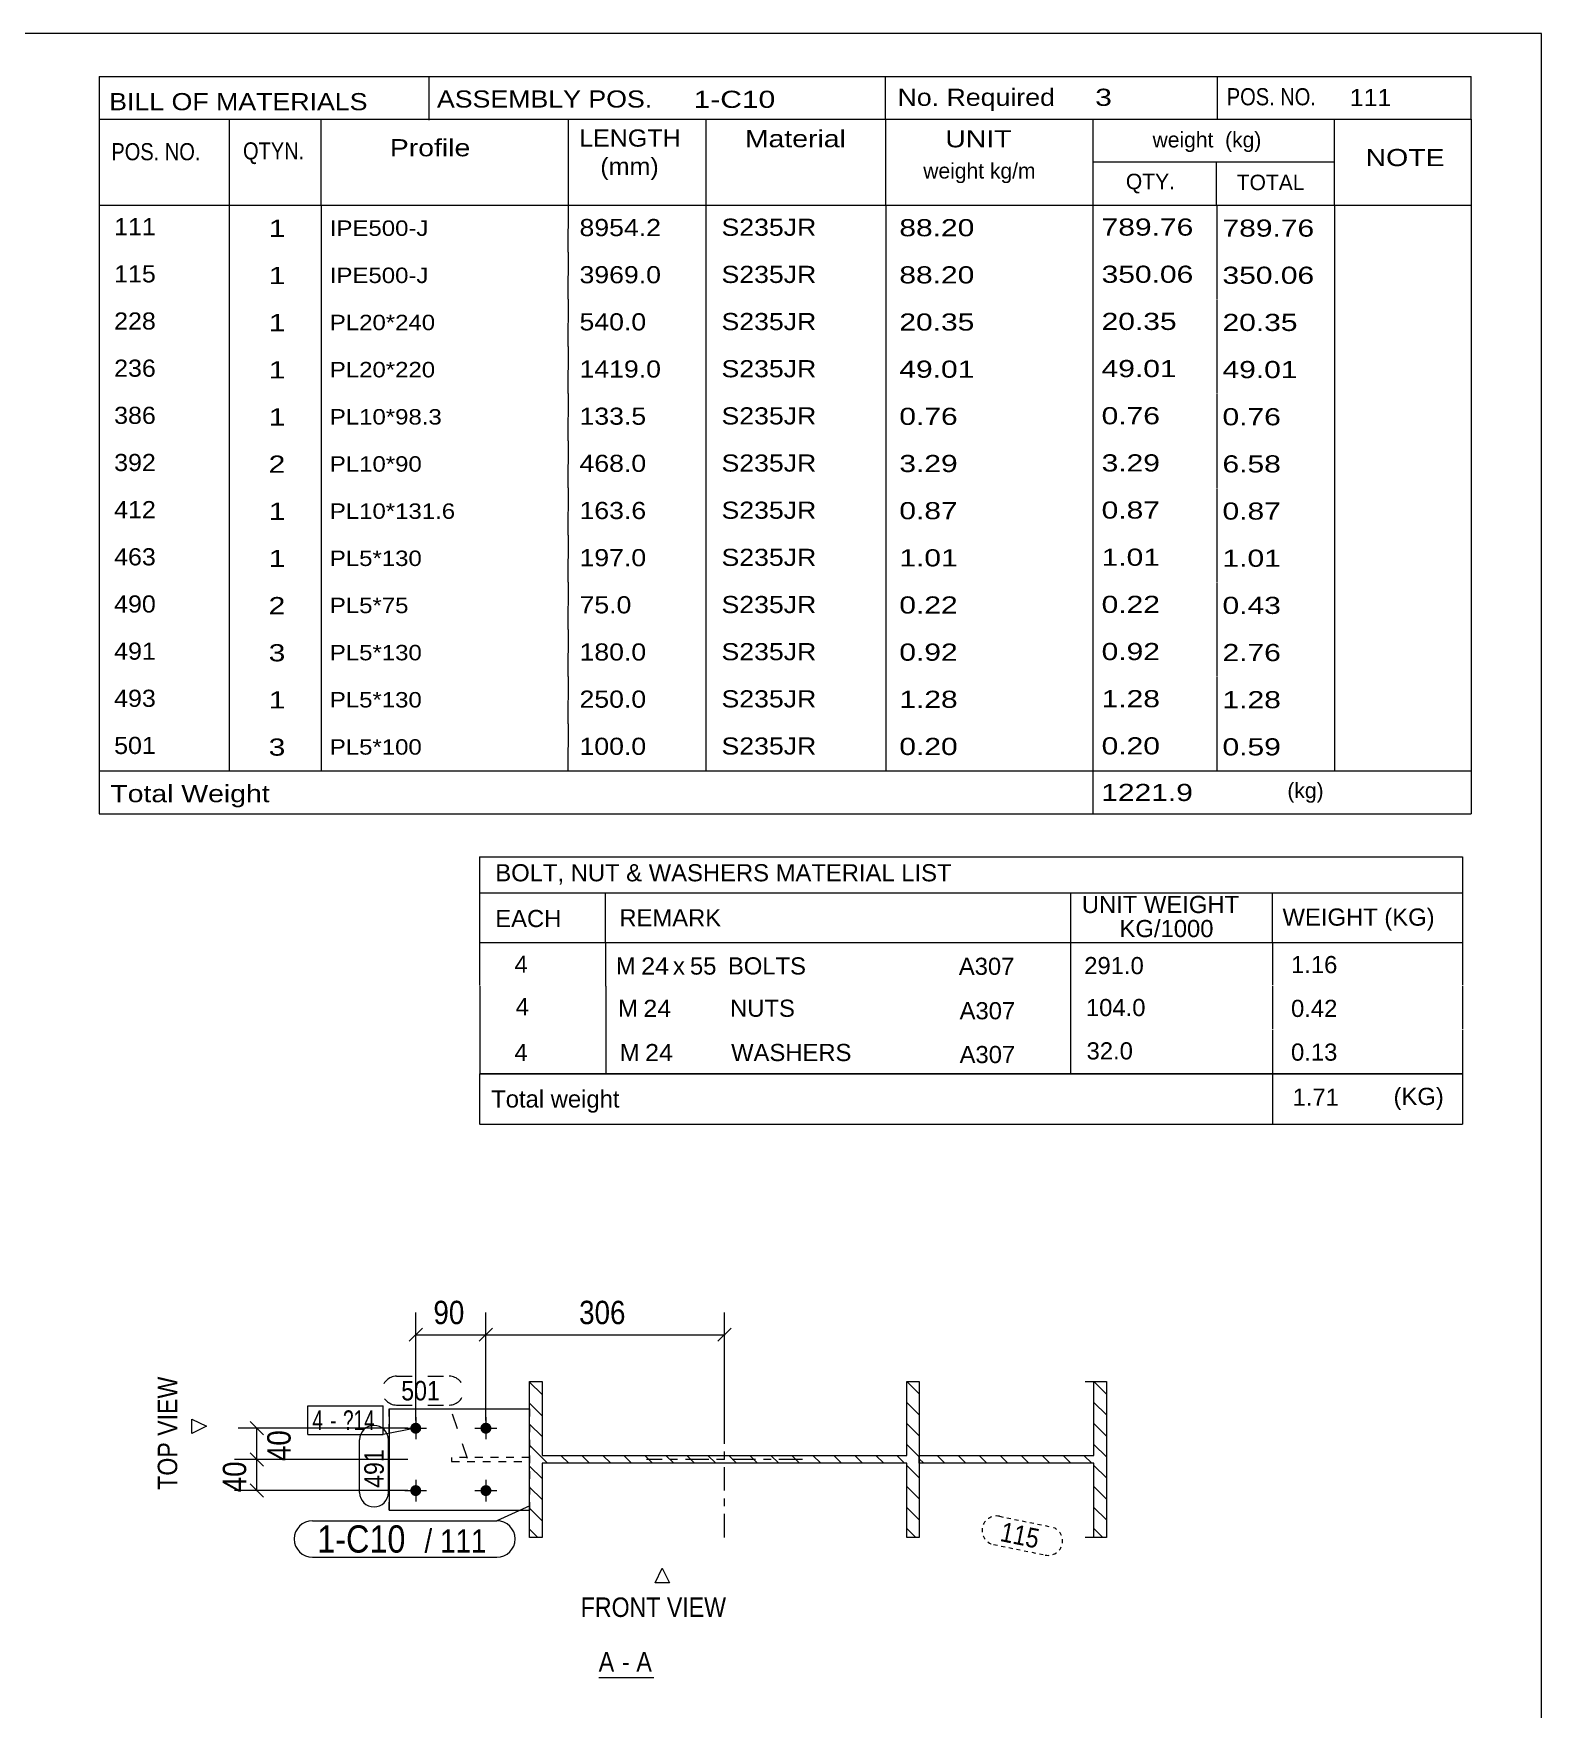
# Model space of a CAD drawing. Header units: millimetres. Extents: x 2 to 579, y 1 to 825.
# Drawn here: x 385.5 to 579, y 610 to 825 of the extents above; entities that cross this region are included whole.
import ezdxf

# ---------------------------------------------------------------- set-up
doc = ezdxf.new("R2010")
doc.units = ezdxf.units.MM
for name, pattern in [('XKITLINE00', [0]), ('XKITLINE01', [4, 1, -1, 1, -1]), ('XKITLINE02', [4, 2, -2]), ('XKITLINE03', [6, 3, -1, 1, -1]), ('XKITLINE04', [3, 0.5, -0.5, 0.5, -0.5, 0.5, -0.5])]:
    doc.linetypes.add(name, pattern=pattern)
for name, color, linetype, lineweight in [('Bolt', 3, 'Continuous', 0), ('BoltMark', 7, 'Continuous', 0), ('Dimensions', 7, 'Continuous', 0), ('DrawingSheet', 5, 'Continuous', 0), ('OtherObjectType', 7, 'Continuous', 0), ('Part', 2, 'Continuous', 0), ('PartMark', 7, 'Continuous', 0)]:
    doc.layers.add(name, color=color, linetype=linetype, lineweight=lineweight)
doc.styles.add('ARIAL', font='ARIAL.TTF')
doc.styles.add('ARIAL_NARROW', font='ARIALN.TTF')

# ---------------------------------------------------------------- blocks, each defined once
blk = doc.blocks.new('*A1')
at = {"layer": 'Part', "color": 7, "linetype": 'XKITLINE00', "lineweight": 0}
for p, q in [((450.78, 650.39), (449.18, 651.99)), ((499.18, 650.48), (497.58, 652.08)), ((499.18, 647.79), (497.58, 649.39)), ((450.78, 647.69), (449.18, 649.29)), ((450.78, 645), (449.18, 646.6)), ((499.18, 645.09), (497.58, 646.69)), ((451.5, 641.58), (449.18, 643.91)), ((499.18, 642.4), (497.58, 644)), ((450.78, 639.61), (449.18, 641.21)), ((454.2, 641.58), (453.2, 642.58)), ((456.89, 641.58), (455.89, 642.58)), ((459.59, 641.58), (458.59, 642.58)), ((462.28, 641.58), (461.28, 642.58)), ((464.97, 641.58), (463.97, 642.58)), ((467.67, 641.58), (466.67, 642.58)), ((470.36, 641.58), (469.36, 642.58)), ((473.06, 641.58), (472.06, 642.58)), ((475.75, 641.58), (474.75, 642.58)), ((478.44, 641.58), (477.44, 642.58)), ((481.14, 641.58), (480.14, 642.58)), ((483.83, 641.58), (482.83, 642.58)), ((486.53, 641.58), (485.53, 642.58)), ((489.22, 641.58), (488.22, 642.58)), ((491.91, 641.58), (490.91, 642.58)), ((494.61, 641.58), (493.61, 642.58)), ((497.3, 641.58), (496.3, 642.58)), ((499.18, 639.71), (497.58, 641.31)), ((499.18, 637.01), (497.58, 638.61)), ((450.78, 636.92), (449.18, 638.52)), ((450.78, 634.22), (449.18, 635.82)), ((499.18, 634.32), (497.58, 635.92)), ((450.23, 632.08), (449.18, 633.13)), ((498.72, 632.08), (497.58, 633.22))]:
    blk.add_line(p, q, dxfattribs=at)
blk = doc.blocks.new('*A2')
at = {"layer": 'Part', "color": 7, "linetype": 'XKITLINE00', "lineweight": 0}
for p, q in [((523.2, 650.47), (521.59, 652.08)), ((521.59, 652.08), (521.59, 652.08)), ((523.2, 647.78), (521.59, 649.39)), ((523.2, 645.08), (521.59, 646.69)), ((523.2, 642.39), (521.59, 644)), ((499.76, 641.58), (499.18, 642.17)), ((502.46, 641.58), (501.46, 642.58)), ((505.15, 641.58), (504.15, 642.58)), ((507.84, 641.58), (506.84, 642.58)), ((510.54, 641.58), (509.54, 642.58)), ((513.23, 641.58), (512.23, 642.58)), ((515.93, 641.58), (514.93, 642.58)), ((518.62, 641.58), (517.62, 642.58)), ((521.31, 641.58), (520.31, 642.58)), ((523.2, 639.7), (521.59, 641.31)), ((523.2, 637), (521.59, 638.61)), ((523.2, 634.31), (521.59, 635.92)), ((522.73, 632.08), (521.59, 633.22))]:
    blk.add_line(p, q, dxfattribs=at)
blk = doc.blocks.new('*A61')
at = {"layer": 'Bolt'}
for points in [[(434.61, 646.78), (434.65, 646.78), (434.68, 646.77), (434.72, 646.77), (434.75, 646.76), (434.78, 646.75), (434.81, 646.74), (434.85, 646.73), (434.88, 646.72), (434.91, 646.7), (434.94, 646.68), (434.97, 646.66), (435, 646.64), (435.02, 646.62), (435.05, 646.6), (435.07, 646.58), (435.1, 646.55), (435.12, 646.53), (435.14, 646.5), (435.16, 646.47), (435.18, 646.44), (435.2, 646.41), (435.21, 646.38), (435.23, 646.35), (435.24, 646.32), (435.25, 646.29), (435.26, 646.25), (435.26, 646.22), (435.27, 646.18), (435.28, 646.15), (435.28, 646.12), (435.28, 646.08), (435.28, 646.05), (435.28, 646.01), (435.27, 645.98), (435.26, 645.95), (435.26, 645.91), (435.25, 645.88), (435.24, 645.85), (435.23, 645.81), (435.21, 645.78), (435.2, 645.75), (435.18, 645.72), (435.16, 645.69), (435.14, 645.67), (435.12, 645.64), (435.1, 645.61), (435.07, 645.59), (435.05, 645.56), (435.02, 645.54), (435, 645.52), (434.97, 645.5), (434.94, 645.48), (434.91, 645.46), (434.88, 645.45), (434.85, 645.44), (434.81, 645.42), (434.78, 645.41), (434.75, 645.4), (434.72, 645.4), (434.68, 645.39), (434.65, 645.39), (434.61, 645.38), (434.58, 645.38), (434.54, 645.38), (434.51, 645.39), (434.48, 645.39), (434.44, 645.4), (434.41, 645.4), (434.38, 645.41), (434.34, 645.42), (434.31, 645.44), (434.28, 645.45), (434.25, 645.46), (434.22, 645.48), (434.19, 645.5), (434.16, 645.52), (434.13, 645.54), (434.11, 645.56), (434.08, 645.59), (434.06, 645.61), (434.04, 645.64), (434.02, 645.67), (434, 645.69), (433.98, 645.72), (433.96, 645.75), (433.95, 645.78), (433.93, 645.81), (433.92, 645.85), (433.91, 645.88), (433.9, 645.91), (433.89, 645.95), (433.89, 645.98), (433.88, 646.01), (433.88, 646.05), (433.88, 646.08), (433.88, 646.12), (433.88, 646.15), (433.89, 646.18), (433.89, 646.22), (433.9, 646.25), (433.91, 646.29), (433.92, 646.32), (433.93, 646.35), (433.95, 646.38), (433.96, 646.41), (433.98, 646.44), (434, 646.47), (434.02, 646.5), (434.04, 646.53), (434.06, 646.55), (434.08, 646.58), (434.11, 646.6), (434.13, 646.62), (434.16, 646.64), (434.19, 646.66), (434.22, 646.68), (434.25, 646.7), (434.28, 646.72), (434.31, 646.73), (434.34, 646.74), (434.38, 646.75), (434.41, 646.76), (434.44, 646.77), (434.48, 646.77), (434.51, 646.78), (434.54, 646.78), (434.58, 646.78)], [(443.61, 646.78), (443.65, 646.78), (443.68, 646.77), (443.72, 646.77), (443.75, 646.76), (443.78, 646.75), (443.81, 646.74), (443.85, 646.73), (443.88, 646.72), (443.91, 646.7), (443.94, 646.68), (443.97, 646.66), (444, 646.64), (444.02, 646.62), (444.05, 646.6), (444.07, 646.58), (444.1, 646.55), (444.12, 646.53), (444.14, 646.5), (444.16, 646.47), (444.18, 646.44), (444.2, 646.41), (444.21, 646.38), (444.23, 646.35), (444.24, 646.32), (444.25, 646.29), (444.26, 646.25), (444.26, 646.22), (444.27, 646.18), (444.28, 646.15), (444.28, 646.12), (444.28, 646.08), (444.28, 646.05), (444.28, 646.01), (444.27, 645.98), (444.26, 645.95), (444.26, 645.91), (444.25, 645.88), (444.24, 645.85), (444.23, 645.81), (444.21, 645.78), (444.2, 645.75), (444.18, 645.72), (444.16, 645.69), (444.14, 645.67), (444.12, 645.64), (444.1, 645.61), (444.07, 645.59), (444.05, 645.56), (444.02, 645.54), (444, 645.52), (443.97, 645.5), (443.94, 645.48), (443.91, 645.46), (443.88, 645.45), (443.85, 645.44), (443.81, 645.42), (443.78, 645.41), (443.75, 645.4), (443.72, 645.4), (443.68, 645.39), (443.65, 645.39), (443.61, 645.38), (443.58, 645.38), (443.54, 645.38), (443.51, 645.39), (443.48, 645.39), (443.44, 645.4), (443.41, 645.4), (443.38, 645.41), (443.34, 645.42), (443.31, 645.44), (443.28, 645.45), (443.25, 645.46), (443.22, 645.48), (443.19, 645.5), (443.16, 645.52), (443.13, 645.54), (443.11, 645.56), (443.08, 645.59), (443.06, 645.61), (443.04, 645.64), (443.02, 645.67), (443, 645.69), (442.98, 645.72), (442.96, 645.75), (442.95, 645.78), (442.93, 645.81), (442.92, 645.85), (442.91, 645.88), (442.9, 645.91), (442.89, 645.95), (442.89, 645.98), (442.88, 646.01), (442.88, 646.05), (442.88, 646.08), (442.88, 646.12), (442.88, 646.15), (442.89, 646.18), (442.89, 646.22), (442.9, 646.25), (442.91, 646.29), (442.92, 646.32), (442.93, 646.35), (442.95, 646.38), (442.96, 646.41), (442.98, 646.44), (443, 646.47), (443.02, 646.5), (443.04, 646.53), (443.06, 646.55), (443.08, 646.58), (443.11, 646.6), (443.13, 646.62), (443.16, 646.64), (443.19, 646.66), (443.22, 646.68), (443.25, 646.7), (443.28, 646.72), (443.31, 646.73), (443.34, 646.74), (443.38, 646.75), (443.41, 646.76), (443.44, 646.77), (443.48, 646.77), (443.51, 646.78), (443.54, 646.78), (443.58, 646.78)], [(434.61, 638.78), (434.65, 638.78), (434.68, 638.77), (434.72, 638.77), (434.75, 638.76), (434.78, 638.75), (434.81, 638.74), (434.85, 638.73), (434.88, 638.72), (434.91, 638.7), (434.94, 638.68), (434.97, 638.66), (435, 638.64), (435.02, 638.62), (435.05, 638.6), (435.07, 638.58), (435.1, 638.55), (435.12, 638.53), (435.14, 638.5), (435.16, 638.47), (435.18, 638.44), (435.2, 638.41), (435.21, 638.38), (435.23, 638.35), (435.24, 638.32), (435.25, 638.29), (435.26, 638.25), (435.26, 638.22), (435.27, 638.18), (435.28, 638.15), (435.28, 638.12), (435.28, 638.08), (435.28, 638.05), (435.28, 638.01), (435.27, 637.98), (435.26, 637.95), (435.26, 637.91), (435.25, 637.88), (435.24, 637.85), (435.23, 637.81), (435.21, 637.78), (435.2, 637.75), (435.18, 637.72), (435.16, 637.69), (435.14, 637.67), (435.12, 637.64), (435.1, 637.61), (435.07, 637.59), (435.05, 637.56), (435.02, 637.54), (435, 637.52), (434.97, 637.5), (434.94, 637.48), (434.91, 637.46), (434.88, 637.45), (434.85, 637.44), (434.81, 637.42), (434.78, 637.41), (434.75, 637.4), (434.72, 637.4), (434.68, 637.39), (434.65, 637.39), (434.61, 637.38), (434.58, 637.38), (434.54, 637.38), (434.51, 637.39), (434.48, 637.39), (434.44, 637.4), (434.41, 637.4), (434.38, 637.41), (434.34, 637.42), (434.31, 637.44), (434.28, 637.45), (434.25, 637.46), (434.22, 637.48), (434.19, 637.5), (434.16, 637.52), (434.13, 637.54), (434.11, 637.56), (434.08, 637.59), (434.06, 637.61), (434.04, 637.64), (434.02, 637.67), (434, 637.69), (433.98, 637.72), (433.96, 637.75), (433.95, 637.78), (433.93, 637.81), (433.92, 637.85), (433.91, 637.88), (433.9, 637.91), (433.89, 637.95), (433.89, 637.98), (433.88, 638.01), (433.88, 638.05), (433.88, 638.08), (433.88, 638.12), (433.88, 638.15), (433.89, 638.18), (433.89, 638.22), (433.9, 638.25), (433.91, 638.29), (433.92, 638.32), (433.93, 638.35), (433.95, 638.38), (433.96, 638.41), (433.98, 638.44), (434, 638.47), (434.02, 638.5), (434.04, 638.53), (434.06, 638.55), (434.08, 638.58), (434.11, 638.6), (434.13, 638.62), (434.16, 638.64), (434.19, 638.66), (434.22, 638.68), (434.25, 638.7), (434.28, 638.72), (434.31, 638.73), (434.34, 638.74), (434.38, 638.75), (434.41, 638.76), (434.44, 638.77), (434.48, 638.77), (434.51, 638.78), (434.54, 638.78), (434.58, 638.78)], [(443.61, 638.78), (443.65, 638.78), (443.68, 638.77), (443.72, 638.77), (443.75, 638.76), (443.78, 638.75), (443.81, 638.74), (443.85, 638.73), (443.88, 638.72), (443.91, 638.7), (443.94, 638.68), (443.97, 638.66), (444, 638.64), (444.02, 638.62), (444.05, 638.6), (444.07, 638.58), (444.1, 638.55), (444.12, 638.53), (444.14, 638.5), (444.16, 638.47), (444.18, 638.44), (444.2, 638.41), (444.21, 638.38), (444.23, 638.35), (444.24, 638.32), (444.25, 638.29), (444.26, 638.25), (444.26, 638.22), (444.27, 638.18), (444.28, 638.15), (444.28, 638.12), (444.28, 638.08), (444.28, 638.05), (444.28, 638.01), (444.27, 637.98), (444.26, 637.95), (444.26, 637.91), (444.25, 637.88), (444.24, 637.85), (444.23, 637.81), (444.21, 637.78), (444.2, 637.75), (444.18, 637.72), (444.16, 637.69), (444.14, 637.67), (444.12, 637.64), (444.1, 637.61), (444.07, 637.59), (444.05, 637.56), (444.02, 637.54), (444, 637.52), (443.97, 637.5), (443.94, 637.48), (443.91, 637.46), (443.88, 637.45), (443.85, 637.44), (443.81, 637.42), (443.78, 637.41), (443.75, 637.4), (443.72, 637.4), (443.68, 637.39), (443.65, 637.39), (443.61, 637.38), (443.58, 637.38), (443.54, 637.38), (443.51, 637.39), (443.48, 637.39), (443.44, 637.4), (443.41, 637.4), (443.38, 637.41), (443.34, 637.42), (443.31, 637.44), (443.28, 637.45), (443.25, 637.46), (443.22, 637.48), (443.19, 637.5), (443.16, 637.52), (443.13, 637.54), (443.11, 637.56), (443.08, 637.59), (443.06, 637.61), (443.04, 637.64), (443.02, 637.67), (443, 637.69), (442.98, 637.72), (442.96, 637.75), (442.95, 637.78), (442.93, 637.81), (442.92, 637.85), (442.91, 637.88), (442.9, 637.91), (442.89, 637.95), (442.89, 637.98), (442.88, 638.01), (442.88, 638.05), (442.88, 638.08), (442.88, 638.12), (442.88, 638.15), (442.89, 638.18), (442.89, 638.22), (442.9, 638.25), (442.91, 638.29), (442.92, 638.32), (442.93, 638.35), (442.95, 638.38), (442.96, 638.41), (442.98, 638.44), (443, 638.47), (443.02, 638.5), (443.04, 638.53), (443.06, 638.55), (443.08, 638.58), (443.11, 638.6), (443.13, 638.62), (443.16, 638.64), (443.19, 638.66), (443.22, 638.68), (443.25, 638.7), (443.28, 638.72), (443.31, 638.73), (443.34, 638.74), (443.38, 638.75), (443.41, 638.76), (443.44, 638.77), (443.48, 638.77), (443.51, 638.78), (443.54, 638.78), (443.58, 638.78)]]:
    blk.add_hatch(color=3, dxfattribs=at).paths.add_polyline_path(points, flags=17)
at = {"layer": 'Bolt', "color": 3, "linetype": 'XKITLINE00', "lineweight": 0}
for p, q in [((434.58, 647.48), (434.58, 644.68)), ((443.58, 647.48), (443.58, 644.68)), ((433.18, 646.08), (435.98, 646.08)), ((442.18, 646.08), (444.98, 646.08)), ((434.58, 639.48), (434.58, 636.68)), ((443.58, 639.48), (443.58, 636.68)), ((433.18, 638.08), (435.98, 638.08)), ((442.18, 638.08), (444.98, 638.08))]:
    blk.add_line(p, q, dxfattribs=at)
blk = doc.blocks.new('*A62')
at = {"layer": 'Part', "color": 2, "linetype": 'XKITLINE00', "lineweight": 0}
for p, q in [((449.18, 632.08), (449.18, 652.08)), ((449.18, 652.08), (450.78, 652.08)), ((450.78, 652.08), (450.78, 642.58)), ((497.58, 652.08), (499.18, 652.08)), ((497.58, 642.58), (497.58, 652.08)), ((499.18, 652.08), (499.18, 632.08)), ((450.78, 642.58), (497.58, 642.58)), ((497.58, 641.58), (450.78, 641.58)), ((450.78, 641.58), (450.78, 632.08)), ((497.58, 632.08), (497.58, 641.58)), ((450.78, 632.08), (449.18, 632.08)), ((499.18, 632.08), (497.58, 632.08))]:
    blk.add_line(p, q, dxfattribs=at)
at = {"layer": 'Part', "color": 7, "linetype": 'XKITLINE03', "lineweight": 0}
for p, q in [((474.18, 632.08), (474.18, 652.08)), ((484.18, 642.08), (464.18, 642.08))]:
    blk.add_line(p, q, dxfattribs=at)
blk = doc.blocks.new('*A63')
at = {"layer": 'Part', "color": 7, "linetype": 'XKITLINE01', "lineweight": 0}
for p, q in [((439.18, 642.33), (439.18, 641.83)), ((449.18, 642.33), (439.18, 642.33)), ((439.18, 641.83), (449.18, 641.83)), ((449.18, 641.83), (449.18, 642.33))]:
    blk.add_line(p, q, dxfattribs=at)
blk = doc.blocks.new('*A64')
at = {"layer": 'Part', "color": 2, "linetype": 'XKITLINE00', "lineweight": 0}
for p, q in [((431.18, 648.58), (431.18, 635.58)), ((431.18, 648.58), (449.18, 648.58)), ((431.18, 635.58), (449.18, 635.58))]:
    blk.add_line(p, q, dxfattribs=at)
at = {"layer": 'Part', "color": 7, "linetype": 'XKITLINE01', "lineweight": 0}
for p, q in [((431.18, 635.58), (431.18, 648.58)), ((449.18, 635.58), (449.18, 648.58)), ((449.18, 648.58), (449.18, 635.58))]:
    blk.add_line(p, q, dxfattribs=at)
blk = doc.blocks.new('*A65')
at = {"layer": 'Part', "color": 2, "linetype": 'XKITLINE00', "lineweight": 0}
for p, q in [((520.47, 652.08), (523.2, 652.08)), ((521.59, 642.58), (521.59, 652.08)), ((523.2, 652.08), (523.2, 632.08)), ((499.18, 641.58), (499.18, 642.58)), ((499.18, 642.58), (499.18, 642.58)), ((499.18, 642.58), (521.59, 642.58)), ((521.59, 641.58), (499.18, 641.58)), ((521.59, 632.08), (521.59, 641.58)), ((523.2, 632.08), (520.47, 632.08))]:
    blk.add_line(p, q, dxfattribs=at)
blk = doc.blocks.new('*A84')
at = {"layer": 'DrawingSheet', "color": 5, "linetype": 'XKITLINE00', "lineweight": 0}
for p, q in [((579, 825), (5, 825)), ((579, 5), (579, 825))]:
    blk.add_line(p, q, dxfattribs=at)
blk = doc.blocks.new('*A85')
at = {"layer": 'OtherObjectType', "color": 7, "linetype": 'XKITLINE00', "lineweight": 0}
for p, q in [((442.76, 719.4), (442.75, 708.4)), ((442.76, 719.4), (568.88, 719.4)), ((568.88, 719.4), (568.88, 708.4)), ((442.75, 714.75), (568.88, 714.75)), ((458.87, 714.76), (458.87, 708.4)), ((518.57, 714.76), (518.57, 708.4)), ((544.47, 714.74), (544.47, 708.4)), ((442.76, 708.37), (442.76, 702.87)), ((442.77, 708.4), (568.88, 708.4)), ((458.92, 708.4), (458.92, 702.78)), ((518.57, 708.4), (518.57, 702.78)), ((544.5, 708.4), (544.5, 702.9)), ((568.88, 708.4), (568.88, 702.9)), ((442.79, 702.78), (442.79, 697.17)), ((458.95, 702.78), (458.95, 697.16)), ((518.57, 702.78), (518.57, 697.16)), ((544.5, 702.78), (544.5, 697.28)), ((568.88, 702.78), (568.88, 697.28)), ((442.79, 697.15), (442.79, 691.58)), ((458.95, 697.16), (458.95, 691.54)), ((518.57, 697.16), (518.57, 691.54)), ((544.5, 697.16), (544.5, 691.55)), ((568.88, 697.16), (568.88, 691.55)), ((568.88, 691.55), (442.75, 691.58)), ((442.78, 691.54), (442.78, 685.14)), ((442.85, 691.54), (568.87, 691.54)), ((544.5, 691.51), (544.5, 685.09)), ((568.87, 691.51), (568.87, 685.1)), ((442.77, 685.1), (568.87, 685.1))]:
    blk.add_line(p, q, dxfattribs=at)
at = {"layer": 'OtherObjectType', "color": 7, "style": 'ARIAL_NARROW'}
for s, width, p in [('BOLT, NUT & WASHERS MATERIAL LIST', 1.211571, (444.79, 716.24)), ('UNIT WEIGHT', 1.211571, (520.03, 712.17)), ('EACH', 1.211571, (444.78, 710.37)), ('REMARK', 1.211571, (460.7, 710.46)), ('WEIGHT (KG)', 1.211571, (545.78, 710.55)), (' KG/1000', 1.211571, (524.02, 709.08)), ('4', 1.211571, (447.26, 704.5)), ('M', 1.211571, (460.26, 704.3)), ('24', 1.275, (463.5, 704.28)), ('x', 1.211571, (467.58, 704.28)), ('55', 1.211571, (469.76, 704.27)), ('BOLTS', 1.211571, (474.63, 704.29)), ('A307', 1.211571, (504.25, 704.24)), ('291.0', 1.211571, (520.34, 704.33)), ('1.16', 1.211571, (546.87, 704.46)), ('4', 1.211571, (447.4, 699.06)), ('M', 1.211571, (460.54, 698.86)), ('24', 1.275, (463.78, 698.84)), ('NUTS', 1.211571, (474.91, 698.86)), ('104.0', 1.211571, (520.56, 698.95)), ('0.42', 1.211571, (546.87, 698.84)), ('A307', 1.211571, (504.35, 698.54)), ('4', 1.211571, (447.24, 693.19)), ('M', 1.211571, (460.76, 693.19)), ('24', 1.275, (464, 693.17)), ('WASHERS', 1.211571, (475.04, 693.18)), ('A307', 1.211571, (504.35, 692.92)), ('32.0', 1.211571, (520.64, 693.39)), ('0.13', 1.211571, (546.87, 693.23)), ('Total weight', 1.211571, (444.26, 687.22)), ('1.71', 1.211571, (547.07, 687.45)), ('(KG)', 1.211571, (560.02, 687.55))]:
    blk.add_text(s, height=2.2, dxfattribs=dict(at, width=width)).set_placement(p)
blk = doc.blocks.new('*A90')
at = {"layer": 'OtherObjectType', "color": 7, "linetype": 'XKITLINE00', "lineweight": 0}
for p, q in [((393.98, 819.5), (569.98, 819.5)), ((393.98, 819.5), (393.98, 808.5)), ((436.26, 819.42), (436.26, 813.87)), ((494.85, 814), (494.85, 819.5)), ((537.43, 813.96), (537.43, 819.42)), ((569.98, 814), (569.98, 819.5)), ((393.98, 814), (569.98, 814)), ((410.64, 814), (410.64, 803)), ((422.4, 813.98), (422.4, 803.03)), ((454.12, 813.99), (454.13, 803)), ((471.78, 813.98), (471.78, 803)), ((494.85, 813.98), (494.85, 803)), ((521.43, 814), (521.43, 803)), ((552.42, 814), (552.42, 803)), ((569.98, 814), (569.98, 808.5)), ((393.98, 808.5), (393.98, 803)), ((521.45, 808.52), (552.45, 808.52)), ((537.28, 808.52), (537.28, 803)), ((569.98, 808.5), (569.98, 803)), ((393.98, 803), (569.98, 803)), ((393.98, 803), (393.98, 796.95)), ((410.63, 803), (410.63, 796.95)), ((422.44, 802.99), (422.44, 796.95)), ((454.12, 803), (454.11, 796.95)), ((471.79, 803), (471.79, 796.95)), ((494.87, 803), (494.87, 796.95)), ((521.44, 803), (521.44, 796.95)), ((537.33, 802.95), (537.33, 796.95)), ((552.43, 803), (552.43, 796.95)), ((569.98, 803), (569.98, 796.95)), ((393.98, 796.95), (393.98, 790.9)), ((410.63, 796.95), (410.63, 790.9)), ((422.44, 796.94), (422.44, 790.9)), ((454.12, 796.95), (454.11, 790.9)), ((471.79, 796.95), (471.79, 790.9)), ((494.87, 796.95), (494.87, 790.9)), ((521.44, 796.95), (521.44, 790.9)), ((537.33, 796.9), (537.33, 790.9)), ((552.43, 796.95), (552.43, 790.9)), ((569.98, 796.95), (569.98, 790.9)), ((393.98, 790.9), (393.98, 784.85)), ((410.63, 790.9), (410.63, 784.85)), ((422.44, 790.89), (422.44, 784.85)), ((454.12, 790.9), (454.11, 784.85)), ((471.79, 790.9), (471.79, 784.85)), ((494.87, 790.9), (494.87, 784.85)), ((521.44, 790.9), (521.44, 784.85)), ((537.33, 790.85), (537.33, 784.85)), ((552.43, 790.9), (552.43, 784.85)), ((569.98, 790.9), (569.98, 784.85)), ((393.98, 784.85), (393.98, 778.8)), ((410.63, 784.85), (410.63, 778.8)), ((422.44, 784.84), (422.44, 778.8)), ((454.12, 784.85), (454.11, 778.8)), ((471.79, 784.85), (471.79, 778.8)), ((494.87, 784.85), (494.87, 778.8)), ((521.44, 784.85), (521.44, 778.8)), ((537.33, 784.8), (537.33, 778.8)), ((552.43, 784.85), (552.43, 778.8)), ((569.98, 784.85), (569.98, 778.8)), ((393.98, 778.8), (393.98, 772.75)), ((410.63, 778.8), (410.63, 772.75)), ((422.44, 778.79), (422.44, 772.75)), ((454.12, 778.8), (454.11, 772.75)), ((471.79, 778.8), (471.79, 772.75)), ((494.87, 778.8), (494.87, 772.75)), ((521.44, 778.8), (521.44, 772.75)), ((537.33, 778.75), (537.33, 772.75)), ((552.43, 778.8), (552.43, 772.75)), ((569.98, 778.8), (569.98, 772.75)), ((393.98, 772.75), (393.98, 766.7)), ((410.63, 772.75), (410.63, 766.7)), ((422.44, 772.74), (422.44, 766.7)), ((454.12, 772.75), (454.11, 766.7)), ((471.79, 772.75), (471.79, 766.7)), ((494.87, 772.75), (494.87, 766.7)), ((521.44, 772.75), (521.44, 766.7)), ((537.33, 772.7), (537.33, 766.7)), ((552.43, 772.75), (552.43, 766.7)), ((569.98, 772.75), (569.98, 766.7)), ((393.98, 766.7), (393.98, 760.65)), ((410.63, 766.7), (410.63, 760.65)), ((422.44, 766.69), (422.44, 760.65)), ((454.12, 766.7), (454.11, 760.65)), ((471.79, 766.7), (471.79, 760.65)), ((494.87, 766.7), (494.87, 760.65)), ((521.44, 766.7), (521.44, 760.65)), ((537.33, 766.65), (537.33, 760.65)), ((552.43, 766.7), (552.43, 760.65)), ((569.98, 766.7), (569.98, 760.65)), ((393.98, 760.65), (393.98, 754.6)), ((410.63, 760.65), (410.63, 754.6)), ((422.44, 760.64), (422.44, 754.6)), ((454.12, 760.65), (454.11, 754.6)), ((471.79, 760.65), (471.79, 754.6)), ((494.87, 760.65), (494.87, 754.6)), ((521.44, 760.65), (521.44, 754.6)), ((537.33, 760.6), (537.33, 754.6)), ((552.43, 760.65), (552.43, 754.6)), ((569.98, 760.65), (569.98, 754.6)), ((393.98, 754.6), (393.98, 748.55)), ((410.63, 754.6), (410.63, 748.55)), ((422.44, 754.59), (422.44, 748.55)), ((454.12, 754.6), (454.11, 748.55)), ((471.79, 754.6), (471.79, 748.55)), ((494.87, 754.6), (494.87, 748.55)), ((521.44, 754.6), (521.44, 748.55)), ((537.33, 754.55), (537.33, 748.55)), ((552.43, 754.6), (552.43, 748.55)), ((569.98, 754.6), (569.98, 748.55)), ((393.98, 748.55), (393.98, 742.5)), ((410.63, 748.55), (410.63, 742.5)), ((422.44, 748.54), (422.44, 742.5)), ((454.12, 748.55), (454.11, 742.5)), ((471.79, 748.55), (471.79, 742.5)), ((494.87, 748.55), (494.87, 742.5)), ((521.44, 748.55), (521.44, 742.5)), ((537.33, 748.5), (537.33, 742.5)), ((552.43, 748.55), (552.43, 742.5)), ((569.98, 748.55), (569.98, 742.5)), ((393.98, 742.5), (393.98, 736.45)), ((410.63, 742.5), (410.63, 736.45)), ((422.44, 742.49), (422.44, 736.45)), ((454.12, 742.5), (454.11, 736.45)), ((471.79, 742.5), (471.79, 736.45)), ((494.87, 742.5), (494.87, 736.45)), ((521.44, 742.5), (521.44, 736.45)), ((537.33, 742.45), (537.33, 736.45)), ((552.43, 742.5), (552.43, 736.45)), ((569.98, 742.5), (569.98, 736.45)), ((393.98, 736.45), (393.98, 730.4)), ((410.63, 736.45), (410.63, 730.4)), ((422.44, 736.44), (422.44, 730.4)), ((454.12, 736.45), (454.11, 730.4)), ((471.79, 736.45), (471.79, 730.4)), ((494.87, 736.45), (494.87, 730.4)), ((521.44, 736.45), (521.44, 730.4)), ((537.33, 736.4), (537.33, 730.4)), ((552.43, 736.45), (552.43, 730.4)), ((569.98, 736.45), (569.98, 730.4)), ((393.98, 730.4), (569.98, 730.4)), ((393.98, 730.4), (393.98, 724.9)), ((521.44, 730.4), (521.44, 724.9)), ((569.98, 730.4), (569.98, 724.9)), ((393.98, 724.9), (569.98, 724.9))]:
    blk.add_line(p, q, dxfattribs=at)
at = {"layer": 'OtherObjectType', "color": 7, "style": 'ARIAL_NARROW'}
for s, height, width, p in [('BILL OF MATERIALS', 2.2, 1.36, (395.25, 815.16)), ('ASSEMBLY POS.', 2.2, 1.36, (437.3, 815.5)), ('1-C10', 2.2, 1.525501, (470.23, 815.46)), ('No. Required', 2.2, 1.36, (496.39, 815.72)), ('3', 2.2, 1.525501, (521.75, 815.72)), ('POS. NO.', 2.2, 1.02, (538.63, 815.79)), ('111', 2.2, 1.270501, (554.4, 815.69)), ('LENGTH', 2.2, 1.275, (455.54, 810.49)), ('Material', 2.2, 1.445, (476.81, 810.41)), ('POS. NO.', 2.2, 1.02, (395.53, 808.74)), ('QTYN.', 2.2, 1.02, (412.42, 808.84)), ('Profile', 2.2, 1.445, (431.26, 809.25)), ('UNIT', 2.2, 1.445, (502.52, 810.4)), ('weight  (kg)', 1.98, 1.19, (529.11, 810.39)), ('(mm)', 2.2, 1.275, (458.26, 806.86)), ('weight kg/m', 1.98, 1.19, (499.69, 806.4)), ('NOTE', 2.2, 1.445, (556.44, 807.99)), ('QTY.', 1.98, 1.19, (525.68, 805.03)), ('TOTAL', 1.98, 1.19, (539.9, 804.91)), ('111', 2.2, 1.270501, (395.89, 799.12)), ('1', 2.2, 1.525501, (415.71, 798.91)), ('IPE500-J', 1.98, 1.355501, (423.56, 799.04)), ('8954.2', 2.2, 1.355501, (455.59, 799.01)), ('S235JR', 2.2, 1.355501, (473.81, 799.05)), ('88.20', 2.2, 1.525501, (496.62, 798.99)), ('789.76', 2.2, 1.525501, (522.57, 799.07)), ('789.76', 2.2, 1.525501, (538.08, 798.94)), ('115', 2.2, 1.270501, (395.89, 793.07)), ('1', 2.2, 1.525501, (415.71, 792.86)), ('IPE500-J', 1.98, 1.355501, (423.56, 792.99)), ('3969.0', 2.2, 1.355501, (455.59, 792.96)), ('S235JR', 2.2, 1.355501, (473.81, 793)), ('88.20', 2.2, 1.525501, (496.62, 792.94)), ('350.06', 2.2, 1.525501, (522.57, 793.02)), ('350.06', 2.2, 1.525501, (538.08, 792.89)), ('228', 2.2, 1.270501, (395.89, 787.02)), ('540.0', 2.2, 1.355501, (455.59, 786.91)), ('S235JR', 2.2, 1.355501, (473.81, 786.95)), ('20.35', 2.2, 1.525501, (496.62, 786.89)), ('20.35', 2.2, 1.525501, (522.57, 786.97)), ('20.35', 2.2, 1.525501, (538.08, 786.84)), ('1', 2.2, 1.525501, (415.71, 786.81)), ('PL20*240', 1.98, 1.355501, (423.56, 786.94)), ('236', 2.2, 1.270501, (395.89, 780.97)), ('1', 2.2, 1.525501, (415.71, 780.76)), ('PL20*220', 1.98, 1.355501, (423.56, 780.89)), ('1419.0', 2.2, 1.355501, (455.59, 780.86)), ('S235JR', 2.2, 1.355501, (473.81, 780.9)), ('49.01', 2.2, 1.525501, (496.62, 780.84)), ('49.01', 2.2, 1.525501, (522.57, 780.92)), ('49.01', 2.2, 1.525501, (538.08, 780.79)), ('386', 2.2, 1.270501, (395.89, 774.92)), ('1', 2.2, 1.525501, (415.71, 774.71)), ('PL10*98.3', 1.98, 1.355501, (423.56, 774.84)), ('133.5', 2.2, 1.355501, (455.59, 774.81)), ('S235JR', 2.2, 1.355501, (473.81, 774.85)), ('0.76', 2.2, 1.525501, (496.62, 774.79)), ('0.76', 2.2, 1.525501, (522.57, 774.87)), ('0.76', 2.2, 1.525501, (538.08, 774.74)), ('392', 2.2, 1.270501, (395.89, 768.87)), ('2', 2.2, 1.525501, (415.71, 768.66)), ('PL10*90', 1.98, 1.355501, (423.56, 768.79)), ('468.0', 2.2, 1.355501, (455.59, 768.76)), ('S235JR', 2.2, 1.355501, (473.81, 768.8)), ('3.29', 2.2, 1.525501, (496.62, 768.74)), ('3.29', 2.2, 1.525501, (522.57, 768.82)), ('6.58', 2.2, 1.525501, (538.08, 768.69)), ('412', 2.2, 1.270501, (395.89, 762.82)), ('1', 2.2, 1.525501, (415.71, 762.61)), ('PL10*131.6', 1.98, 1.355501, (423.56, 762.74)), ('163.6', 2.2, 1.355501, (455.59, 762.71)), ('S235JR', 2.2, 1.355501, (473.81, 762.75)), ('0.87', 2.2, 1.525501, (496.62, 762.69)), ('0.87', 2.2, 1.525501, (522.57, 762.77)), ('0.87', 2.2, 1.525501, (538.08, 762.64)), ('463', 2.2, 1.270501, (395.89, 756.77)), ('1', 2.2, 1.525501, (415.71, 756.56)), ('PL5*130', 1.98, 1.355501, (423.56, 756.69)), ('197.0', 2.2, 1.355501, (455.59, 756.66)), ('S235JR', 2.2, 1.355501, (473.81, 756.7)), ('1.01', 2.2, 1.525501, (496.62, 756.64)), ('1.01', 2.2, 1.525501, (522.57, 756.72)), ('1.01', 2.2, 1.525501, (538.08, 756.59)), ('490', 2.2, 1.270501, (395.89, 750.72)), ('2', 2.2, 1.525501, (415.71, 750.51)), ('PL5*75', 1.98, 1.355501, (423.56, 750.64)), ('75.0', 2.2, 1.355501, (455.59, 750.61)), ('S235JR', 2.2, 1.355501, (473.81, 750.65)), ('0.22', 2.2, 1.525501, (496.62, 750.59)), ('0.22', 2.2, 1.525501, (522.57, 750.67)), ('0.43', 2.2, 1.525501, (538.08, 750.54)), ('491', 2.2, 1.270501, (395.89, 744.67)), ('3', 2.2, 1.525501, (415.71, 744.46)), ('PL5*130', 1.98, 1.355501, (423.56, 744.59)), ('180.0', 2.2, 1.355501, (455.59, 744.56)), ('S235JR', 2.2, 1.355501, (473.81, 744.6)), ('0.92', 2.2, 1.525501, (496.62, 744.54)), ('0.92', 2.2, 1.525501, (522.57, 744.62)), ('2.76', 2.2, 1.525501, (538.08, 744.49)), ('493', 2.2, 1.270501, (395.89, 738.62)), ('1', 2.2, 1.525501, (415.71, 738.41)), ('PL5*130', 1.98, 1.355501, (423.56, 738.54)), ('250.0', 2.2, 1.355501, (455.59, 738.51)), ('S235JR', 2.2, 1.355501, (473.81, 738.55)), ('1.28', 2.2, 1.525501, (496.62, 738.49)), ('1.28', 2.2, 1.525501, (522.57, 738.57)), ('1.28', 2.2, 1.525501, (538.08, 738.44)), ('501', 2.2, 1.270501, (395.89, 732.57)), ('3', 2.2, 1.525501, (415.71, 732.36)), ('PL5*100', 1.98, 1.355501, (423.56, 732.49)), ('100.0', 2.2, 1.355501, (455.59, 732.46)), ('S235JR', 2.2, 1.355501, (473.81, 732.5)), ('0.20', 2.2, 1.525501, (496.62, 732.44)), ('0.20', 2.2, 1.525501, (522.57, 732.52)), ('0.59', 2.2, 1.525501, (538.08, 732.39)), ('(kg)', 1.98, 1.19, (546.4, 726.91)), ('Total Weight', 2.2, 1.445, (395.4, 726.39)), ('1221.9', 2.2, 1.525501, (522.52, 726.54))]:
    blk.add_text(s, height=height, dxfattribs=dict(at, width=width)).set_placement(p)
blk = doc.blocks.new('*A176')
at = {"layer": 'Dimensions', "color": 7, "linetype": 'XKITLINE00', "lineweight": 0}
for p, q in [((434.58, 647.08), (434.58, 660.93)), ((443.58, 647.08), (443.58, 660.93)), ((435.43, 658.93), (433.73, 657.23)), ((434.58, 658.08), (443.58, 658.08)), ((444.43, 658.93), (442.73, 657.23))]:
    blk.add_line(p, q, dxfattribs=at)
at = {"layer": 'Dimensions', "color": 3}
for p in [(434.58, 658.08), (443.58, 658.08)]:
    blk.add_point(p, dxfattribs=at)
at = {"layer": 'Dimensions', "color": 3, "style": 'ARIAL', "width": 0.85}
blk.add_text('90', height=3, dxfattribs=at).set_placement((436.85, 659.43))
blk = doc.blocks.new('*A177')
at = {"layer": 'Dimensions', "color": 7, "linetype": 'XKITLINE00', "lineweight": 0}
for p, q in [((443.58, 647.08), (443.58, 660.93)), ((474.18, 647.08), (474.18, 660.93)), ((444.43, 658.93), (442.73, 657.23)), ((443.58, 658.08), (474.18, 658.08)), ((475.03, 658.93), (473.33, 657.23))]:
    blk.add_line(p, q, dxfattribs=at)
at = {"layer": 'Dimensions', "color": 3}
for p in [(443.58, 658.08), (474.18, 658.08)]:
    blk.add_point(p, dxfattribs=at)
at = {"layer": 'Dimensions', "color": 3, "style": 'ARIAL', "width": 0.85}
blk.add_text('306', height=3, dxfattribs=at).set_placement((455.54, 659.43))
blk = doc.blocks.new('*A178')
at = {"layer": 'Dimensions', "color": 7, "linetype": 'XKITLINE00', "lineweight": 0}
for p, q in [((413.33, 642.93), (415.03, 641.23)), ((433.58, 642.08), (411.33, 642.08)), ((414.18, 638.08), (414.18, 642.08)), ((413.33, 638.93), (415.03, 637.23)), ((433.58, 638.08), (411.33, 638.08))]:
    blk.add_line(p, q, dxfattribs=at)
at = {"layer": 'Dimensions', "color": 3}
for p in [(414.18, 642.08), (414.18, 638.08)]:
    blk.add_point(p, dxfattribs=at)
at = {"layer": 'Dimensions', "color": 3, "style": 'ARIAL', "width": 0.85}
blk.add_text('40', height=3, rotation=90.0002, dxfattribs=at).set_placement((412.83, 637.86))
blk = doc.blocks.new('*A179')
at = {"layer": 'Dimensions', "color": 7, "linetype": 'XKITLINE00', "lineweight": 0}
for p, q in [((433.58, 646.08), (411.78, 646.08)), ((413.33, 646.93), (415.03, 645.23)), ((414.18, 642.08), (414.18, 646.08)), ((413.33, 642.93), (415.03, 641.23)), ((433.58, 642.08), (411.78, 642.08))]:
    blk.add_line(p, q, dxfattribs=at)
at = {"layer": 'Dimensions', "color": 3}
for p in [(414.18, 646.08), (414.18, 642.08)]:
    blk.add_point(p, dxfattribs=at)
at = {"layer": 'Dimensions', "color": 3, "style": 'ARIAL', "width": 0.85}
blk.add_text('40', height=3, rotation=90.0002, dxfattribs=at).set_placement((418.53, 641.86))
blk = doc.blocks.new('*A180')
at = {"layer": 'BoltMark', "color": 7, "linetype": 'XKITLINE00', "lineweight": 0}
for p, q in [((420.72, 648.97), (430.41, 648.97)), ((420.72, 645.27), (420.72, 648.97)), ((430.41, 645.27), (430.41, 648.97)), ((420.72, 645.27), (430.41, 645.27)), ((434.58, 646.08), (430.41, 645.27))]:
    blk.add_line(p, q, dxfattribs=at)
at = {"layer": 'BoltMark', "color": 3, "style": 'ARIAL_NARROW', "width": 0.85}
for s, p in [('4', (421.32, 645.87)), ('?14', (425.25, 645.87)), ('-', (423.59, 645.87))]:
    blk.add_text(s, height=2.5, dxfattribs=at).set_placement(p)
blk = doc.blocks.new('*A181')
at = {"layer": 'PartMark', "color": 7, "linetype": 'XKITLINE04', "lineweight": 0}
for p, q in [((509.45, 634.79), (516.08, 633.43)), ((508.71, 631.16), (515.34, 629.81))]:
    blk.add_line(p, q, dxfattribs=at)
for centre, start, end in [((509.08, 632.97), 78.4705, 258.4705), ((515.71, 631.62), 258.4705, 78.4705)]:
    blk.add_arc(centre, 1.85, start, end, dxfattribs=at)
at = {"layer": 'PartMark', "color": 3, "style": 'ARIAL', "width": 0.85}
blk.add_text('115', height=2.5, rotation=-11.5279, dxfattribs=at).set_placement((509.42, 631.63))
blk = doc.blocks.new('*A182')
at = {"layer": 'PartMark', "color": 7, "linetype": 'XKITLINE00', "lineweight": 0}
for p, q in [((427.38, 637.83), (427.38, 644.59)), ((431.08, 637.83), (431.08, 644.59))]:
    blk.add_line(p, q, dxfattribs=at)
for centre, start, end in [((429.23, 644.59), 0, 180), ((429.23, 637.83), 180, 0)]:
    blk.add_arc(centre, 1.85, start, end, dxfattribs=at)
at = {"layer": 'PartMark', "color": 3, "style": 'ARIAL', "width": 0.85}
blk.add_text('491', height=2.5, rotation=90.0002, dxfattribs=at).set_placement((430.48, 638.43))
blk = doc.blocks.new('*A183')
at = {"layer": 'PartMark', "color": 7, "linetype": 'XKITLINE02', "lineweight": 0}
for p, q in [((432.12, 652.75), (438.88, 652.75)), ((432.12, 649.05), (438.88, 649.05)), ((441.21, 642.2), (438.88, 649.05))]:
    blk.add_line(p, q, dxfattribs=at)
for centre, start, end in [((432.12, 650.9), 90, 270), ((438.88, 650.9), 270, 90)]:
    blk.add_arc(centre, 1.85, start, end, dxfattribs=at)
at = {"layer": 'PartMark', "color": 3, "style": 'ARIAL', "width": 0.85}
blk.add_text('501', height=2.5, dxfattribs=at).set_placement((432.72, 649.65))
blk = doc.blocks.new('*A184')
at = {"layer": 'PartMark', "color": 7, "linetype": 'XKITLINE00', "lineweight": 0}
for p, q in [((449.23, 636.11), (444.98, 634.22)), ((421.34, 634.22), (444.98, 634.22)), ((421.34, 629.52), (444.98, 629.52))]:
    blk.add_line(p, q, dxfattribs=at)
for centre, start, end in [((421.34, 631.87), 90, 270), ((444.98, 631.87), 270, 90)]:
    blk.add_arc(centre, 2.35, start, end, dxfattribs=at)
at = {"layer": 'PartMark', "color": 1, "style": 'ARIAL', "width": 0.85}
blk.add_text('1-C10', height=3.5, dxfattribs=at).set_placement((421.94, 630.12))
at = {"layer": 'PartMark', "color": 3, "style": 'ARIAL', "width": 0.85}
for s, p in [('/', (435.7, 630.12)), ('111', (437.71, 630.12))]:
    blk.add_text(s, height=3, dxfattribs=at).set_placement(p)
blk = doc.blocks.new('*A185')
at = {"layer": 'OtherObjectType', "color": 7, "linetype": 'XKITLINE00', "lineweight": 0}
for p, q in [((405.85, 645.39), (405.85, 647.26)), ((405.85, 647.26), (407.73, 646.33)), ((407.73, 646.33), (405.85, 645.39)), ((407.73, 646.33), (407.73, 646.33)), ((465.28, 626.24), (466.21, 628.12)), ((466.21, 628.12), (467.15, 626.24)), ((466.21, 628.12), (466.21, 628.12)), ((467.15, 626.24), (465.28, 626.24)), ((458.06, 614.12), (465.12, 614.12))]:
    blk.add_line(p, q, dxfattribs=at)
at = {"layer": 'OtherObjectType', "color": 7, "style": 'ARIAL', "width": 0.85}
blk.add_text('TOP VIEW', height=2.5, rotation=90, dxfattribs=at).set_placement((403.98, 638.18))
for s, p in [('FRONT VIEW', (455.75, 621.87)), ('A', (458.06, 614.87)), ('A', (462.89, 614.87)), ('-', (461.03, 614.87))]:
    blk.add_text(s, height=2.5, dxfattribs=at).set_placement(p)

msp = doc.modelspace()

# ---------------------------------------------------------------- block references
at = {"lineweight": 0}
for name in ['*A84', '*A90', '*A85', '*A176', '*A177', '*A183', '*A1', '*A62', '*A2', '*A65', '*A180', '*A64', '*A61', '*A179', '*A182', '*A178', '*A63', '*A184', '*A181']:
    msp.add_blockref(name, (0, 0), dxfattribs=at)
at = {"layer": 'OtherObjectType', "lineweight": 0}
msp.add_blockref('*A185', (0, 0), dxfattribs=at)

doc.saveas('drawing.dxf')
